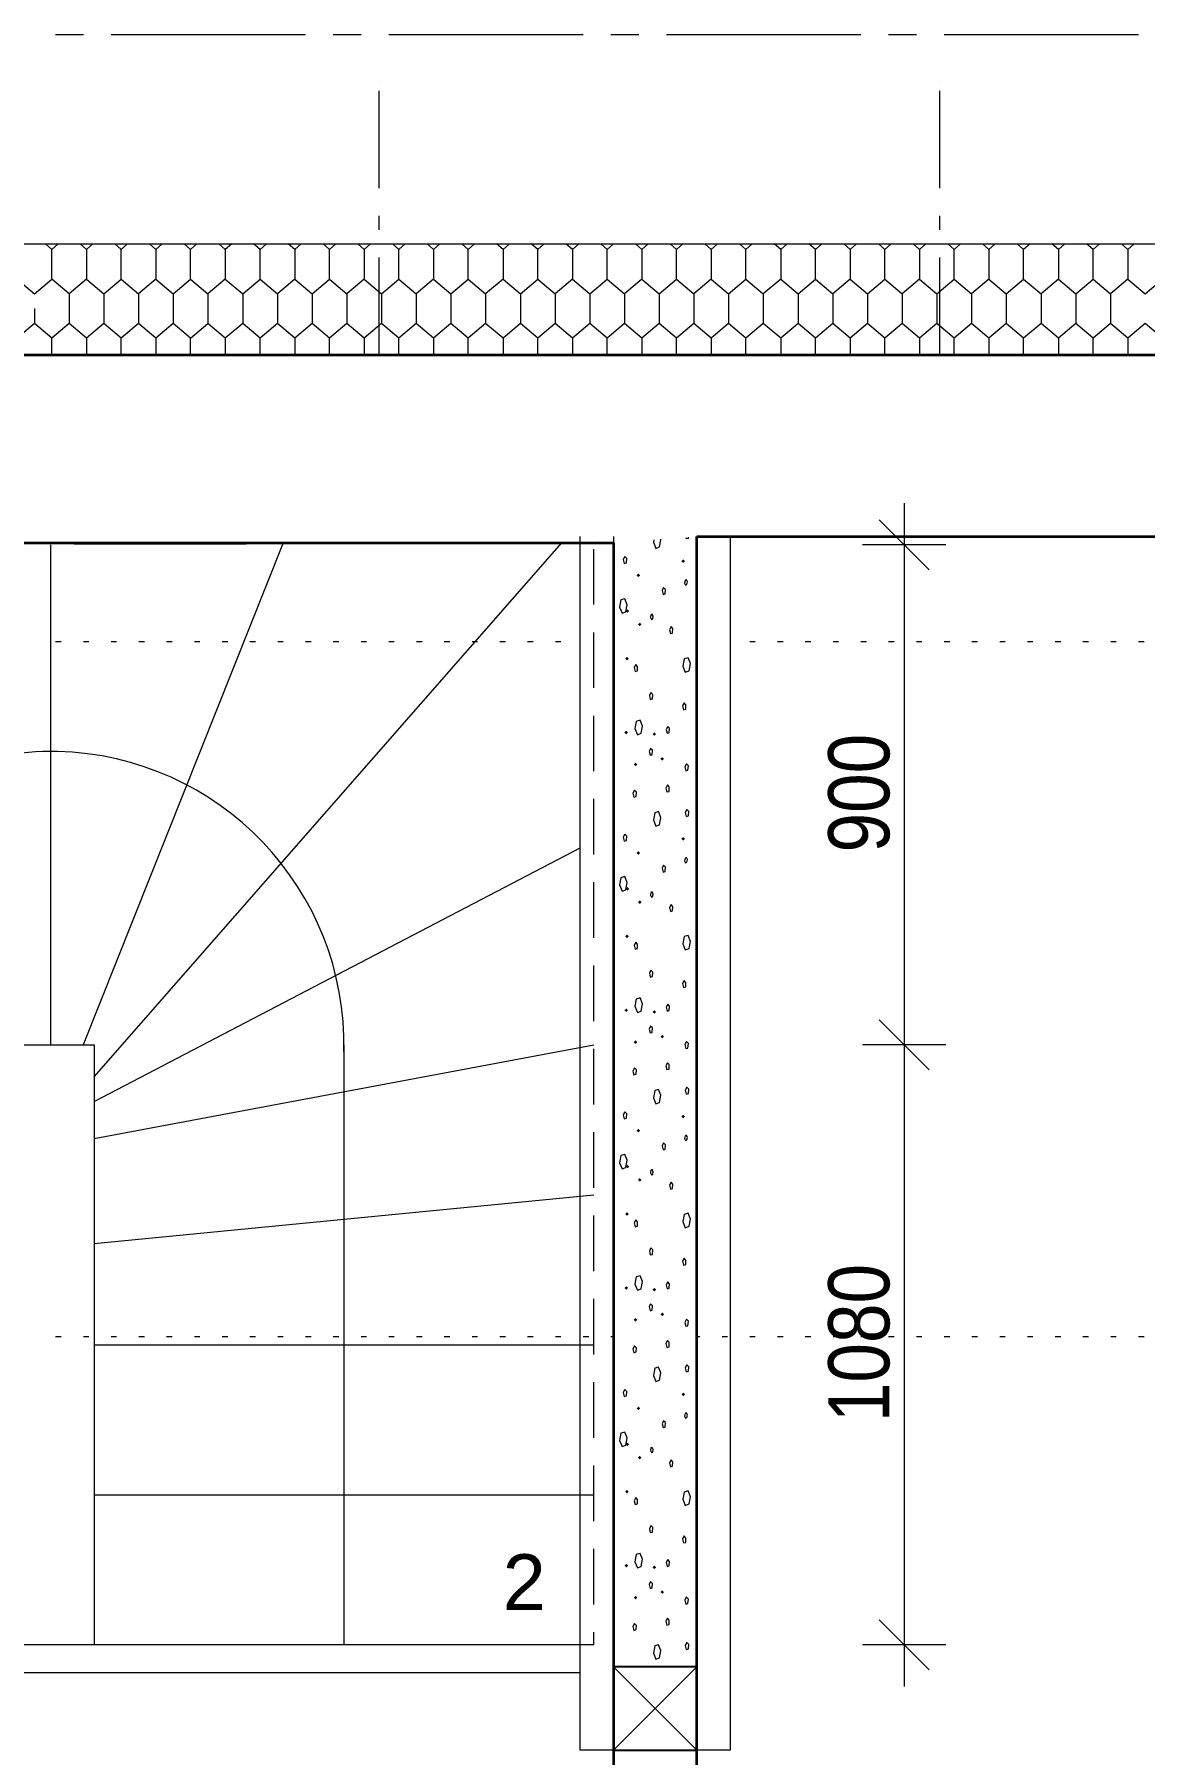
# Model space of a CAD drawing. Header units: millimetres. Extents: x 214.1 to 310.4, y 372.3 to 401.
# Drawn here: x 253.914 to 255.488, y 397.673 to 400.112 of the extents above; entities that cross this region are included whole.
import ezdxf

# ---------------------------------------------------------------- set-up
doc = ezdxf.new("R2010")
doc.units = ezdxf.units.MM
for name, color, linetype in [('PDF1_Hlavni kresba_1', 7, 'Continuous'), ('PDF1_KLESTINY', 7, 'Continuous'), ('PDF1_Konstrukce_nad', 7, 'Continuous'), ('PDF1_Krokve', 7, 'Continuous'), ('PDF1_KTZ_zatepleni', 7, 'Continuous'), ('PDF1_Kóty 1$100', 7, 'Continuous'), ('PDF1_Obecne06_TLUSTA', 7, 'Continuous'), ('PDF1_Schodiste', 7, 'Continuous'), ('PDF1_Sloupky', 7, 'Continuous'), ('PDF1_STŘECHA', 7, 'Continuous'), ('PDF1_Tex_POPISY', 7, 'Continuous'), ('PDF1_Šrafy', 7, 'Continuous')]:
    doc.layers.add(name, color=color, linetype=linetype)
doc.styles.add('PDF Arial', font='')
doc.styles.get('PDF Arial').set_extended_font_data('Arial')

msp = doc.modelspace()

# ---------------------------------------------------------------- hatches: boundary and pattern name
at = {"layer": 'PDF1_Šrafy', "transparency": 33554559}
for points in [[(254.7506, 399.1224), (254.7532, 399.1249), (254.7536, 399.1245), (254.7539, 399.1205), (254.7557, 399.1224), (254.7536, 399.1245), (254.7539, 399.1205), (254.7532, 399.1198)], [(254.7697, 398.8818), (254.7703, 398.8824), (254.7704, 398.8812), (254.7723, 398.8793), (254.7748, 398.8818), (254.7723, 398.8844), (254.7703, 398.8824), (254.7704, 398.8812)]]:
    msp.add_hatch(color=256, dxfattribs=at).paths.add_polyline_path(points)

# ---------------------------------------------------------------- linework, layer by layer
at = {"layer": 'PDF1_Hlavni kresba_1', "lineweight": 13}
msp.add_lwpolyline([(253.9705, 399.3898), (254.2144, 399.3898)], dxfattribs=at)
at = {"layer": 'PDF1_KLESTINY', "lineweight": 13}
for points in [[(254.7352, 399.4001), (254.7352, 397.6798), (254.6879, 397.6798), (254.6879, 399.4001)], [(254.9005, 399.4001), (254.9005, 397.6798), (254.8533, 397.6798), (254.8533, 399.4001)]]:
    msp.add_lwpolyline(points, dxfattribs=at)
at = {"layer": 'PDF1_Konstrukce_nad', "lineweight": 13}
for points in [[(253.944, 399.2512), (253.9519, 399.2512)], [(253.9834, 399.2512), (253.9912, 399.2512)], [(254.0227, 399.2512), (254.0306, 399.2512)], [(254.0621, 399.2512), (254.07, 399.2512)], [(254.1015, 399.2512), (254.1094, 399.2512)], [(254.1408, 399.2512), (254.1487, 399.2512)], [(254.1802, 399.2512), (254.1881, 399.2512)], [(254.2196, 399.2512), (254.2275, 399.2512)], [(254.259, 399.2512), (254.2668, 399.2512)], [(254.2983, 399.2512), (254.3062, 399.2512)], [(254.3377, 399.2512), (254.3456, 399.2512)], [(254.3771, 399.2512), (254.3849, 399.2512)], [(254.4164, 399.2512), (254.4243, 399.2512)], [(254.4558, 399.2512), (254.4637, 399.2512)], [(254.4952, 399.2512), (254.5031, 399.2512)], [(254.5345, 399.2512), (254.5424, 399.2512)], [(254.5739, 399.2512), (254.5818, 399.2512)], [(254.6133, 399.2512), (254.6212, 399.2512)], [(254.6527, 399.2512), (254.6605, 399.2512)], [(254.6879, 399.2512), (254.6879, 399.2512)], [(254.9005, 399.2512), (254.9005, 399.2512)], [(254.9283, 399.2512), (254.9361, 399.2512)], [(254.9676, 399.2512), (254.9755, 399.2512)], [(255.007, 399.2512), (255.0149, 399.2512)], [(255.0464, 399.2512), (255.0542, 399.2512)], [(255.0857, 399.2512), (255.0936, 399.2512)], [(255.1251, 399.2512), (255.133, 399.2512)], [(255.1645, 399.2512), (255.1723, 399.2512)], [(255.2038, 399.2512), (255.2117, 399.2512)], [(255.2432, 399.2512), (255.2511, 399.2512)], [(255.2826, 399.2512), (255.2905, 399.2512)], [(255.322, 399.2512), (255.3298, 399.2512)], [(255.3613, 399.2512), (255.3692, 399.2512)], [(255.4007, 399.2512), (255.4086, 399.2512)], [(255.4401, 399.2512), (255.4479, 399.2512)], [(255.4794, 399.2512), (255.4873, 399.2512)], [(253.944, 398.2662), (253.9519, 398.2662)], [(253.9834, 398.2662), (253.9912, 398.2662)], [(254.0227, 398.2662), (254.0306, 398.2662)], [(254.0621, 398.2662), (254.07, 398.2662)], [(254.1015, 398.2662), (254.1094, 398.2662)], [(254.1408, 398.2662), (254.1487, 398.2662)], [(254.1802, 398.2662), (254.1881, 398.2662)], [(254.2196, 398.2662), (254.2275, 398.2662)], [(254.259, 398.2662), (254.2668, 398.2662)], [(254.2983, 398.2662), (254.3062, 398.2662)], [(254.3377, 398.2662), (254.3456, 398.2662)], [(254.3771, 398.2662), (254.3849, 398.2662)], [(254.4164, 398.2662), (254.4243, 398.2662)], [(254.4558, 398.2662), (254.4637, 398.2662)], [(254.4952, 398.2662), (254.5031, 398.2662)], [(254.5346, 398.2662), (254.5424, 398.2662)], [(254.5739, 398.2662), (254.5818, 398.2662)], [(254.6133, 398.2662), (254.6212, 398.2662)], [(254.6527, 398.2662), (254.6605, 398.2662)], [(254.692, 398.2662), (254.6999, 398.2662)], [(254.7314, 398.2662), (254.7352, 398.2662), (254.7352, 398.2662)], [(254.8533, 398.2662), (254.8574, 398.2662)], [(254.8533, 398.2662), (254.8533, 398.2662)], [(254.8889, 398.2662), (254.8968, 398.2662)], [(254.9283, 398.2662), (254.9361, 398.2662)], [(254.9676, 398.2662), (254.9755, 398.2662)], [(255.007, 398.2662), (255.0149, 398.2662)], [(255.0464, 398.2662), (255.0542, 398.2662)], [(255.0857, 398.2662), (255.0936, 398.2662)], [(255.1251, 398.2662), (255.133, 398.2662)], [(255.1645, 398.2662), (255.1723, 398.2662)], [(255.2038, 398.2662), (255.2117, 398.2662)], [(255.2432, 398.2662), (255.2511, 398.2662)], [(255.2826, 398.2662), (255.2905, 398.2662)], [(255.322, 398.2662), (255.3298, 398.2662)], [(255.3613, 398.2662), (255.3692, 398.2662)], [(255.4007, 398.2662), (255.4086, 398.2662)], [(255.4401, 398.2662), (255.4479, 398.2662)], [(255.4794, 398.2662), (255.4873, 398.2662)]]:
    msp.add_lwpolyline(points, dxfattribs=at)
at = {"layer": 'PDF1_Krokve', "lineweight": 13}
for points in [[(254.4026, 400.0456), (254.4026, 400.0456)], [(255.1979, 400.0456), (255.1979, 400.0456)], [(254.4026, 399.8941), (254.4026, 400.0319)], [(255.1979, 399.8941), (255.1979, 400.0319)], [(254.4026, 399.835), (254.4026, 399.8547)], [(255.1979, 399.835), (255.1979, 399.8547)], [(254.4026, 399.6579), (254.4026, 399.7957)], [(255.1979, 399.6579), (255.1979, 399.7957)], [(254.4026, 399.6574), (254.4026, 399.6574)], [(255.1979, 399.6574), (255.1979, 399.6574)]]:
    msp.add_lwpolyline(points, dxfattribs=at)
at = {"layer": 'PDF1_KTZ_zatepleni', "lineweight": 13}
msp.add_lwpolyline([(249.867, 399.8149), (259.0605, 399.8149), (259.0605, 393.1123), (249.8754, 393.1123), (249.8754, 395.7356)], dxfattribs=at)
at = {"layer": 'PDF1_Kóty 1$100', "lineweight": 13}
for points in [[(255.1471, 399.4474), (255.1471, 399.3883), (255.1471, 398.6796), (255.1471, 397.8292), (255.1471, 397.7702)], [(255.1825, 399.3529), (255.1117, 399.4237)], [(255.2062, 399.3883), (255.1471, 399.3883), (255.0881, 399.3883)], [(255.1825, 398.6442), (255.1117, 398.7151)], [(255.2062, 398.6796), (255.1471, 398.6796), (255.0881, 398.6796)], [(255.1825, 397.7938), (255.1117, 397.8647)], [(255.2062, 397.8292), (255.1471, 397.8292), (255.0881, 397.8292)]]:
    msp.add_lwpolyline(points, dxfattribs=at)
at = {"layer": 'PDF1_Obecne06_TLUSTA', "lineweight": 35}
msp.add_lwpolyline([(254.8533, 399.4001), (258.5229, 399.4001), (258.5229, 399.2785), (258.6197, 399.2785), (258.6197, 396.9447), (258.9029, 396.9447), (258.9029, 399.6574), (250.0244, 399.6574), (250.0244, 397.5854), (250.2607, 397.5854), (250.2607, 399.2871), (250.3541, 399.2871), (250.3541, 399.4105), (252.9729, 399.4105), (252.9729, 397.2891), (253.091, 397.2891), (253.091, 399.3913), (254.7352, 399.3913), (254.7352, 397.2891), (254.8533, 397.2891), (254.8533, 399.4001)], close=True, dxfattribs=at)
at = {"layer": 'PDF1_Schodiste', "lineweight": 13}
for points in [[(254.7073, 397.8292), (253.1672, 397.8292), (253.1672, 399.3913)], [(253.9372, 398.6796), (253.9372, 399.3883)], [(254.2668, 399.3913), (253.9833, 398.6796)], [(253.9986, 398.6341), (254.662, 399.3913)], [(254.7073, 399.4001), (254.7073, 399.4001)], [(254.7073, 399.3037), (254.7073, 399.3824)], [(254.7073, 399.1856), (254.7073, 399.2643)], [(254.7073, 399.0674), (254.7073, 399.1462)], [(254.7073, 398.9493), (254.7073, 399.0281)], [(253.9986, 398.5991), (254.6879, 398.9588)], [(254.7073, 398.8312), (254.7073, 398.91)], [(254.7073, 398.7131), (254.7073, 398.7919)], [(253.8758, 398.6796), (253.9986, 398.6796)], [(253.8758, 398.6796), (253.8758, 397.7899), (254.6879, 397.7899)], [(253.9986, 398.5466), (254.7073, 398.6796)], [(253.9986, 398.6796), (253.9986, 397.8292)], [(254.353, 397.8292), (254.353, 398.6796)], [(254.7073, 398.595), (254.7073, 398.6737)], [(254.7073, 398.4769), (254.7073, 398.5556)], [(253.9986, 398.3981), (254.7073, 398.467)], [(254.7073, 398.3588), (254.7073, 398.4375)], [(254.7073, 398.2407), (254.7073, 398.3194)], [(253.9986, 398.2544), (254.7073, 398.2544)], [(254.7073, 398.1226), (254.7073, 398.2013)], [(254.7073, 398.0045), (254.7073, 398.0832)], [(253.9986, 398.0418), (254.7073, 398.0418)], [(254.7073, 397.8863), (254.7073, 397.9651)], [(254.7073, 397.8292), (254.7073, 397.8292), (254.7073, 397.847)]]:
    msp.add_lwpolyline(points, dxfattribs=at)
msp.add_lwpolyline([(254.3528, 398.6702, 0.414213), (253.9467, 399.0953, 0.414215), (253.5216, 398.6891, 0.005714), (253.5215, 398.6796)], format="xyb", dxfattribs=at)
at = {"layer": 'PDF1_Sloupky', "lineweight": 13}
for points in [[(254.8533, 397.798), (254.7352, 397.6798)], [(254.8533, 397.6798), (254.7352, 397.798)]]:
    msp.add_lwpolyline(points, dxfattribs=at)
at = {"layer": 'PDF1_Sloupky', "lineweight": 25}
msp.add_lwpolyline([(254.7352, 397.6798), (254.8533, 397.6798), (254.8533, 397.798), (254.7352, 397.798)], close=True, dxfattribs=at)
at = {"layer": 'PDF1_STŘECHA', "lineweight": 13}
for points in [[(253.944, 400.112), (253.9834, 400.112)], [(254.0227, 400.112), (254.2983, 400.112)], [(254.3377, 400.112), (254.3771, 400.112)], [(254.4164, 400.112), (254.692, 400.112)], [(254.7314, 400.112), (254.7708, 400.112)], [(254.8101, 400.112), (255.0857, 400.112)], [(255.1251, 400.112), (255.1645, 400.112)], [(255.2038, 400.112), (255.4794, 400.112)]]:
    msp.add_lwpolyline(points, dxfattribs=at)
at = {"layer": 'PDF1_Šrafy', "lineweight": 13}
for points in [[(253.8894, 399.8072), (253.8894, 399.7651), (253.914, 399.7442), (253.9386, 399.7651), (253.9386, 399.8072)], [(253.9477, 399.8149), (253.9386, 399.8072), (253.9296, 399.8149)], [(253.9878, 399.8072), (253.9788, 399.8149)], [(253.9969, 399.8149), (253.9878, 399.8072)], [(253.9878, 399.8072), (253.9878, 399.7651), (254.0124, 399.7442), (254.037, 399.7651), (254.037, 399.8072)], [(254.0461, 399.8149), (254.037, 399.8072), (254.028, 399.8149)], [(254.0863, 399.8072), (254.0772, 399.8149)], [(254.0953, 399.8149), (254.0863, 399.8072)], [(254.0863, 399.8072), (254.0863, 399.7651), (254.1109, 399.7442), (254.1355, 399.7651)], [(254.1355, 399.7651), (254.1355, 399.8072), (254.1264, 399.8149)], [(254.1355, 399.8072), (254.1445, 399.8149)], [(254.1847, 399.8072), (254.1756, 399.8149)], [(254.1938, 399.8149), (254.1847, 399.8072), (254.1847, 399.7651), (254.2093, 399.7442), (254.2339, 399.7651), (254.2339, 399.8072)], [(254.243, 399.8149), (254.2339, 399.8072), (254.2248, 399.8149)], [(254.2831, 399.8072), (254.274, 399.8149)], [(254.2922, 399.8149), (254.2831, 399.8072)], [(254.2831, 399.8072), (254.2831, 399.7651), (254.3077, 399.7442), (254.3323, 399.7651), (254.3323, 399.8072)], [(254.3414, 399.8149), (254.3323, 399.8072), (254.3233, 399.8149)], [(254.3815, 399.8072), (254.3725, 399.8149)], [(254.3906, 399.8149), (254.3815, 399.8072)], [(254.3815, 399.8072), (254.3815, 399.7651), (254.4061, 399.7442), (254.4307, 399.7651), (254.4307, 399.8072)], [(254.4398, 399.8149), (254.4307, 399.8072), (254.4217, 399.8149)], [(254.48, 399.8072), (254.4709, 399.8149)], [(254.489, 399.8149), (254.48, 399.8072)], [(254.48, 399.8072), (254.48, 399.7651), (254.5046, 399.7442), (254.5292, 399.7651), (254.5292, 399.8072)], [(254.5382, 399.8149), (254.5292, 399.8072), (254.5201, 399.8149)], [(254.5784, 399.8072), (254.5693, 399.8149)], [(254.5875, 399.8149), (254.5784, 399.8072)], [(254.5784, 399.8072), (254.5784, 399.7651), (254.603, 399.7442), (254.6276, 399.7651), (254.6276, 399.8072)], [(254.6367, 399.8149), (254.6276, 399.8072), (254.6185, 399.8149)], [(254.6768, 399.8072), (254.6677, 399.8149)], [(254.6859, 399.8149), (254.6768, 399.8072)], [(254.6768, 399.8072), (254.6768, 399.7651), (254.7014, 399.7442), (254.726, 399.7651), (254.726, 399.8072)], [(254.7351, 399.8149), (254.726, 399.8072), (254.717, 399.8149)], [(254.7752, 399.8072), (254.7662, 399.8149)], [(254.7843, 399.8149), (254.7752, 399.8072)], [(254.7752, 399.8072), (254.7752, 399.7651), (254.7998, 399.7442), (254.8244, 399.7651), (254.8244, 399.8072)], [(254.8335, 399.8149), (254.8244, 399.8072), (254.8154, 399.8149)], [(254.8737, 399.8072), (254.8646, 399.8149)], [(254.8827, 399.8149), (254.8737, 399.8072)], [(254.8737, 399.8072), (254.8737, 399.7651), (254.8983, 399.7442), (254.9229, 399.7651), (254.9229, 399.8072)], [(254.9319, 399.8149), (254.9229, 399.8072), (254.9138, 399.8149)], [(254.9721, 399.8072), (254.963, 399.8149)], [(254.9812, 399.8149), (254.9721, 399.8072)], [(254.9721, 399.8072), (254.9721, 399.7651), (254.9967, 399.7442), (255.0213, 399.7651), (255.0213, 399.8072)], [(255.0304, 399.8149), (255.0213, 399.8072), (255.0122, 399.8149)], [(255.0705, 399.8072), (255.0614, 399.8149)], [(255.0796, 399.8149), (255.0705, 399.8072)], [(255.0705, 399.8072), (255.0705, 399.7651), (255.0951, 399.7442), (255.1197, 399.7651), (255.1197, 399.8072)], [(255.1288, 399.8149), (255.1197, 399.8072), (255.1107, 399.8149)], [(255.1689, 399.8072), (255.1599, 399.8149)], [(255.178, 399.8149), (255.1689, 399.8072)], [(255.1689, 399.8072), (255.1689, 399.7651), (255.1935, 399.7442), (255.2181, 399.7651), (255.2181, 399.8072)], [(255.2181, 399.8072), (255.2091, 399.8149)], [(255.2181, 399.8072), (255.2272, 399.8149)], [(255.2674, 399.8072), (255.2583, 399.8149)], [(255.2764, 399.8149), (255.2674, 399.8072)], [(255.2674, 399.8072), (255.2674, 399.7651), (255.292, 399.7442), (255.3166, 399.7651), (255.3166, 399.8072)], [(255.3256, 399.8149), (255.3166, 399.8072), (255.3075, 399.8149)], [(255.3658, 399.8072), (255.3567, 399.8149)], [(255.3749, 399.8149), (255.3658, 399.8072)], [(255.3658, 399.8072), (255.3658, 399.7651), (255.3904, 399.7442), (255.415, 399.7651), (255.415, 399.8072)], [(255.4241, 399.8149), (255.415, 399.8072), (255.4059, 399.8149)], [(255.4642, 399.8072), (255.4551, 399.8149)], [(255.4733, 399.8149), (255.4642, 399.8072)], [(255.4642, 399.8072), (255.4642, 399.7651), (255.4888, 399.7442), (255.5134, 399.7651), (255.5134, 399.8072)], [(253.9878, 399.7651), (253.9632, 399.7442), (253.9386, 399.7651)], [(254.037, 399.7651), (254.0617, 399.7442), (254.0617, 399.7232), (254.0617, 399.7021)], [(254.0863, 399.7651), (254.0617, 399.7442)], [(254.1355, 399.7651), (254.1601, 399.7442), (254.1601, 399.7232), (254.1601, 399.7021)], [(254.1847, 399.7651), (254.1601, 399.7442)], [(254.2339, 399.7651), (254.2585, 399.7442)], [(254.2831, 399.7651), (254.2585, 399.7442), (254.2585, 399.7232)], [(254.3323, 399.7651), (254.3569, 399.7442), (254.3569, 399.7232), (254.3569, 399.7021)], [(254.3815, 399.7651), (254.3569, 399.7442)], [(254.4307, 399.7651), (254.4554, 399.7442), (254.4554, 399.7232), (254.4554, 399.7021)], [(254.48, 399.7651), (254.4554, 399.7442)], [(254.5292, 399.7651), (254.5538, 399.7442), (254.5538, 399.7232), (254.5538, 399.7021)], [(254.5784, 399.7651), (254.5538, 399.7442)], [(254.6276, 399.7651), (254.6522, 399.7442), (254.6522, 399.7232), (254.6522, 399.7021)], [(254.6768, 399.7651), (254.6522, 399.7442)], [(254.726, 399.7651), (254.7506, 399.7442)], [(254.7752, 399.7651), (254.7506, 399.7442), (254.7506, 399.7232)], [(254.8244, 399.7651), (254.8491, 399.7442), (254.8491, 399.7232), (254.8491, 399.7021)], [(254.8737, 399.7651), (254.8491, 399.7442)], [(254.9229, 399.7651), (254.9475, 399.7442), (254.9475, 399.7232), (254.9475, 399.7021)], [(254.9721, 399.7651), (254.9475, 399.7442)], [(255.0213, 399.7651), (255.0459, 399.7442), (255.0459, 399.7232), (255.0459, 399.7021)], [(255.0705, 399.7651), (255.0459, 399.7442)], [(255.1197, 399.7651), (255.1443, 399.7442), (255.1443, 399.7232), (255.1443, 399.7021)], [(255.1689, 399.7651), (255.1443, 399.7442)], [(255.2181, 399.7651), (255.2428, 399.7442), (255.2428, 399.7232), (255.2428, 399.7021)], [(255.2674, 399.7651), (255.2428, 399.7442)], [(255.3166, 399.7651), (255.3412, 399.7442)], [(255.3658, 399.7651), (255.3412, 399.7442), (255.3412, 399.7232)], [(255.415, 399.7651), (255.4396, 399.7442), (255.4396, 399.7232), (255.4396, 399.7021)], [(255.4642, 399.7651), (255.4396, 399.7442)], [(253.9632, 399.7442), (253.9632, 399.7232), (253.9632, 399.7021)], [(254.0124, 399.7442), (254.0124, 399.7232), (254.0124, 399.7021)], [(254.1109, 399.7442), (254.1109, 399.7232)], [(254.2093, 399.7442), (254.2093, 399.7232)], [(254.3077, 399.7442), (254.3077, 399.7232)], [(254.4061, 399.7442), (254.4061, 399.7232)], [(254.5046, 399.7442), (254.5046, 399.7232)], [(254.603, 399.7442), (254.603, 399.7232)], [(254.7014, 399.7442), (254.7014, 399.7232), (254.7014, 399.7021)], [(254.7998, 399.7442), (254.7998, 399.7232)], [(254.8983, 399.7442), (254.8983, 399.7232)], [(254.9967, 399.7442), (254.9967, 399.7232)], [(255.0951, 399.7442), (255.0951, 399.7232)], [(255.1935, 399.7442), (255.1935, 399.7232)], [(255.292, 399.7442), (255.292, 399.7232)], [(255.3904, 399.7442), (255.3904, 399.7232)], [(254.1355, 399.6812), (254.1109, 399.7021), (254.0863, 399.6812), (254.0617, 399.7021), (254.037, 399.6812), (254.0124, 399.7021), (253.9878, 399.6812), (253.9632, 399.7021), (253.9386, 399.6812), (253.914, 399.7021), (253.8894, 399.6812)], [(253.914, 399.7232), (253.914, 399.7021)], [(254.1109, 399.7232), (254.1109, 399.7021)], [(254.1355, 399.6812), (254.1601, 399.7021)], [(254.2339, 399.6812), (254.2093, 399.7021), (254.1847, 399.6812), (254.1601, 399.7021)], [(254.2093, 399.7232), (254.2093, 399.7021)], [(254.3569, 399.7021), (254.3323, 399.6812), (254.3077, 399.7021), (254.2831, 399.6812), (254.2585, 399.7021), (254.2339, 399.6812)], [(254.2585, 399.7232), (254.2585, 399.7021)], [(254.3077, 399.7232), (254.3077, 399.7021)], [(254.4307, 399.6812), (254.4061, 399.7021), (254.3815, 399.6812), (254.3569, 399.7021)], [(254.4061, 399.7232), (254.4061, 399.7021)], [(254.5538, 399.7021), (254.5292, 399.6812), (254.5046, 399.7021), (254.48, 399.6812), (254.4554, 399.7021), (254.4307, 399.6812)], [(254.5046, 399.7232), (254.5046, 399.7021)], [(254.6276, 399.6812), (254.603, 399.7021), (254.5784, 399.6812), (254.5538, 399.7021)], [(254.603, 399.7232), (254.603, 399.7021)], [(254.726, 399.6812), (254.7014, 399.7021), (254.6768, 399.6812), (254.6522, 399.7021), (254.6276, 399.6812)], [(254.8244, 399.6812), (254.7998, 399.7021), (254.7752, 399.6812), (254.7506, 399.7021), (254.726, 399.6812)], [(254.7506, 399.7232), (254.7506, 399.7021)], [(254.7998, 399.7232), (254.7998, 399.7021)], [(254.9475, 399.7021), (254.9229, 399.6812), (254.8983, 399.7021), (254.8737, 399.6812), (254.8491, 399.7021), (254.8244, 399.6812)], [(254.8983, 399.7232), (254.8983, 399.7021)], [(255.0213, 399.6812), (254.9967, 399.7021), (254.9721, 399.6812), (254.9475, 399.7021)], [(254.9967, 399.7232), (254.9967, 399.7021)], [(255.1443, 399.7021), (255.1197, 399.6812), (255.0951, 399.7021), (255.0705, 399.6812), (255.0459, 399.7021), (255.0213, 399.6812)], [(255.0951, 399.7232), (255.0951, 399.7021)], [(255.2181, 399.6812), (255.1935, 399.7021), (255.1689, 399.6812), (255.1443, 399.7021)], [(255.1935, 399.7232), (255.1935, 399.7021)], [(255.3412, 399.7021), (255.3166, 399.6812), (255.292, 399.7021), (255.2674, 399.6812), (255.2428, 399.7021), (255.2181, 399.6812)], [(255.292, 399.7232), (255.292, 399.7021)], [(255.3412, 399.7232), (255.3412, 399.7021)], [(255.5134, 399.6812), (255.4888, 399.7021), (255.4642, 399.6812), (255.4396, 399.7021), (255.415, 399.6812), (255.3904, 399.7021), (255.3658, 399.6812), (255.3412, 399.7021)], [(255.3904, 399.7232), (255.3904, 399.7021)], [(253.9386, 399.6574), (253.9386, 399.6812)], [(253.9878, 399.6812), (253.9878, 399.6574)], [(254.037, 399.6574), (254.037, 399.6812)], [(254.0863, 399.6812), (254.0863, 399.6574)], [(254.1355, 399.6574), (254.1355, 399.6812)], [(254.1847, 399.6812), (254.1847, 399.6574)], [(254.2339, 399.6574), (254.2339, 399.6812)], [(254.2831, 399.6812), (254.2831, 399.6574)], [(254.3323, 399.6574), (254.3323, 399.6812)], [(254.3815, 399.6812), (254.3815, 399.6574)], [(254.4307, 399.6574), (254.4307, 399.6812)], [(254.48, 399.6812), (254.48, 399.6574)], [(254.5292, 399.6574), (254.5292, 399.6812)], [(254.5784, 399.6812), (254.5784, 399.6574)], [(254.6276, 399.6574), (254.6276, 399.6812)], [(254.6768, 399.6812), (254.6768, 399.6574)], [(254.726, 399.6574), (254.726, 399.6812)], [(254.7752, 399.6812), (254.7752, 399.6574)], [(254.8244, 399.6574), (254.8244, 399.6812)], [(254.8737, 399.6812), (254.8737, 399.6574)], [(254.9229, 399.6574), (254.9229, 399.6812)], [(254.9721, 399.6812), (254.9721, 399.6574)], [(255.0213, 399.6574), (255.0213, 399.6812)], [(255.0705, 399.6812), (255.0705, 399.6574)], [(255.1197, 399.6574), (255.1197, 399.6812)], [(255.1689, 399.6812), (255.1689, 399.6574)], [(255.2181, 399.6574), (255.2181, 399.6812)], [(255.2674, 399.6812), (255.2674, 399.6574)], [(255.3166, 399.6574), (255.3166, 399.6812)], [(255.3658, 399.6812), (255.3658, 399.6574)], [(255.415, 399.6574), (255.415, 399.6812)], [(255.4642, 399.6812), (255.4642, 399.6574)], [(254.7922, 399.3956), (254.7916, 399.3921), (254.7949, 399.3834), (254.8004, 399.3854), (254.8024, 399.3956), (254.8021, 399.3963)], [(254.8378, 399.3989), (254.8382, 399.3972), (254.8414, 399.398), (254.8415, 399.3992)], [(254.7729, 399.1397), (254.7674, 399.1381), (254.7654, 399.1279)], [(254.7654, 399.1279), (254.7689, 399.1192), (254.7743, 399.1212), (254.7762, 399.1314), (254.7729, 399.1397)], [(254.8372, 398.9377), (254.8392, 398.9385), (254.8398, 398.9421), (254.8384, 398.9452), (254.8365, 398.9444), (254.8359, 398.9405)], [(254.8359, 398.9405), (254.8372, 398.9377)], [(254.8408, 398.8346), (254.8353, 398.833), (254.8333, 398.8228), (254.8368, 398.8141), (254.8422, 398.8161)], [(254.8422, 398.8161), (254.8441, 398.8263), (254.8408, 398.8346)], [(254.7908, 398.7826), (254.788, 398.7854), (254.7859, 398.781), (254.7872, 398.7755), (254.7904, 398.7763)], [(254.7904, 398.7763), (254.7908, 398.7826)], [(254.8142, 398.2578), (254.8133, 398.2587), (254.8115, 398.2606), (254.8093, 398.2562), (254.8107, 398.2507)], [(254.8107, 398.2507), (254.8138, 398.2515), (254.8138, 398.2516), (254.8142, 398.2578)]]:
    msp.add_lwpolyline(points, dxfattribs=at)
for points in [[(254.7538, 399.3692), (254.751, 399.372), (254.7489, 399.3677), (254.7502, 399.3621), (254.7534, 399.3629), (254.7538, 399.3692)], [(254.8359, 399.3342), (254.8372, 399.3314), (254.8392, 399.3322), (254.8398, 399.3358), (254.8384, 399.3389), (254.8365, 399.3381), (254.8359, 399.3342)], [(254.7512, 399.3117), (254.7457, 399.3102), (254.7437, 399.2999), (254.7473, 399.2913), (254.7526, 399.2932), (254.7546, 399.3035), (254.7512, 399.3117)], [(254.8089, 399.3251), (254.8061, 399.3279), (254.804, 399.3236), (254.8054, 399.318), (254.8085, 399.3188), (254.8089, 399.3251)], [(254.7874, 399.2854), (254.7888, 399.2826), (254.7908, 399.2834), (254.7914, 399.2869), (254.79, 399.2901), (254.788, 399.2893), (254.7874, 399.2854)], [(254.8193, 399.2696), (254.8166, 399.2724), (254.8144, 399.268), (254.8158, 399.2625), (254.8189, 399.2633), (254.8193, 399.2696)], [(254.7693, 399.2161), (254.7666, 399.2188), (254.7644, 399.2145), (254.7658, 399.209), (254.7689, 399.2098), (254.7693, 399.2161)], [(254.8408, 399.2283), (254.8353, 399.2267), (254.8333, 399.2165), (254.8368, 399.2078), (254.8422, 399.2098), (254.8441, 399.22), (254.8408, 399.2283)], [(254.7908, 399.1763), (254.788, 399.1791), (254.7859, 399.1747), (254.7872, 399.1692), (254.7904, 399.17), (254.7908, 399.1763)], [(254.8378, 399.1614), (254.8351, 399.1645), (254.8329, 399.1602), (254.8343, 399.1547), (254.8374, 399.1554), (254.8378, 399.1614)], [(254.8146, 399.1283), (254.8119, 399.131), (254.8097, 399.1267), (254.8111, 399.1212), (254.8142, 399.122), (254.8146, 399.1283)], [(254.7904, 399.0972), (254.7876, 399.0999), (254.7855, 399.0956), (254.7869, 399.0901), (254.7898, 399.0909), (254.7904, 399.0972)], [(254.8412, 399.0751), (254.8384, 399.0779), (254.8363, 399.0736), (254.8376, 399.068), (254.8406, 399.0688), (254.8412, 399.0751)], [(254.8142, 399.0452), (254.8115, 399.048), (254.8093, 399.0436), (254.8107, 399.0381), (254.8138, 399.0389), (254.8142, 399.0452)], [(254.7676, 399.0377), (254.7648, 399.0405), (254.7626, 399.0362), (254.764, 399.0306), (254.767, 399.0318), (254.7676, 399.0377)], [(254.7989, 399.0102), (254.7935, 399.0086), (254.7916, 398.9984), (254.7949, 398.9897), (254.8004, 398.9917), (254.8024, 399.0019), (254.7989, 399.0102)], [(254.8418, 399.0106), (254.839, 399.0133), (254.8368, 399.009), (254.8382, 399.0035), (254.8414, 399.0043), (254.8418, 399.0106)], [(254.7538, 398.9755), (254.751, 398.9783), (254.7489, 398.974), (254.7502, 398.9684), (254.7534, 398.9692), (254.7538, 398.9755)], [(254.8089, 398.9314), (254.8061, 398.9342), (254.804, 398.9299), (254.8054, 398.9243), (254.8085, 398.9251)], [(254.7512, 398.918), (254.7457, 398.9165), (254.7437, 398.9062), (254.7473, 398.8976), (254.7526, 398.8995), (254.7546, 398.9098), (254.7512, 398.918)], [(254.7874, 398.8917), (254.7888, 398.8889), (254.7908, 398.8897), (254.7914, 398.8932), (254.79, 398.8964), (254.788, 398.8956), (254.7874, 398.8917)], [(254.8193, 398.8759), (254.8166, 398.8787), (254.8144, 398.8743), (254.8158, 398.8688), (254.8189, 398.8696), (254.8193, 398.8759)], [(254.7693, 398.8224), (254.7666, 398.8251), (254.7644, 398.8208), (254.7658, 398.8153), (254.7689, 398.8161), (254.7693, 398.8224)], [(254.8378, 398.7677), (254.8351, 398.7708), (254.8329, 398.7665), (254.8343, 398.761), (254.8374, 398.7617), (254.8378, 398.7677)], [(254.7729, 398.746), (254.7674, 398.7444), (254.7654, 398.7342), (254.7689, 398.7255), (254.7743, 398.7275), (254.7762, 398.7377), (254.7729, 398.746)], [(254.8146, 398.7346), (254.8119, 398.7373), (254.8097, 398.733), (254.8111, 398.7275), (254.8142, 398.7283), (254.8146, 398.7346)], [(254.7904, 398.7035), (254.7876, 398.7062), (254.7855, 398.7019), (254.7869, 398.6964), (254.7898, 398.6972), (254.7904, 398.7035)], [(254.8412, 398.6814), (254.8384, 398.6842), (254.8363, 398.6799), (254.8376, 398.6743), (254.8406, 398.6751), (254.8412, 398.6814)], [(254.8142, 398.6515), (254.8115, 398.6543), (254.8093, 398.6499), (254.8107, 398.6444), (254.8138, 398.6452), (254.8142, 398.6515)], [(254.7676, 398.644), (254.7648, 398.6468), (254.7626, 398.6425), (254.764, 398.6369), (254.767, 398.6381), (254.7676, 398.644)], [(254.7989, 398.6165), (254.7935, 398.6149), (254.7916, 398.6047), (254.7949, 398.596), (254.8004, 398.598), (254.8024, 398.6082), (254.7989, 398.6165)], [(254.8418, 398.6169), (254.839, 398.6196), (254.8368, 398.6153), (254.8382, 398.6098), (254.8414, 398.6106), (254.8418, 398.6169)], [(254.7538, 398.5818), (254.751, 398.5846), (254.7489, 398.5803), (254.7502, 398.5747), (254.7534, 398.5755)], [(254.8089, 398.5377), (254.8061, 398.5405), (254.804, 398.5362), (254.8054, 398.5306), (254.8085, 398.5314), (254.8089, 398.5377)], [(254.8359, 398.5468), (254.8372, 398.544), (254.8392, 398.5448), (254.8398, 398.5484), (254.8384, 398.5515), (254.8365, 398.5507), (254.8359, 398.5468)], [(254.7512, 398.5243), (254.7457, 398.5228), (254.7437, 398.5125), (254.7473, 398.5039), (254.7526, 398.5058), (254.7546, 398.5161), (254.7512, 398.5243)], [(254.7874, 398.498), (254.7888, 398.4952), (254.7908, 398.496), (254.7914, 398.4995), (254.79, 398.5027), (254.788, 398.5019), (254.7874, 398.498)], [(254.8193, 398.4822), (254.8166, 398.485), (254.8144, 398.4806), (254.8158, 398.4751), (254.8189, 398.4759), (254.8193, 398.4822)], [(254.8408, 398.4409), (254.8353, 398.4393), (254.8333, 398.4291), (254.8368, 398.4204), (254.8422, 398.4224), (254.8441, 398.4326), (254.8408, 398.4409)], [(254.7693, 398.4287), (254.7666, 398.4314), (254.7644, 398.4271), (254.7658, 398.4216), (254.7689, 398.4224), (254.7693, 398.4287)], [(254.7908, 398.3889), (254.788, 398.3917), (254.7859, 398.3873), (254.7872, 398.3818), (254.7904, 398.3826), (254.7908, 398.3889)], [(254.8378, 398.374), (254.8351, 398.3771), (254.8329, 398.3728), (254.8343, 398.3673), (254.8374, 398.368), (254.8378, 398.374)], [(254.7729, 398.3523), (254.7674, 398.3507), (254.7654, 398.3405), (254.7689, 398.3318), (254.7743, 398.3338), (254.7762, 398.344), (254.7729, 398.3523)], [(254.8146, 398.3409), (254.8119, 398.3436), (254.8097, 398.3393), (254.8111, 398.3338), (254.8142, 398.3346), (254.8146, 398.3409)], [(254.7904, 398.3098), (254.7876, 398.3125), (254.7855, 398.3082), (254.7869, 398.3027), (254.7898, 398.3035), (254.7904, 398.3098)], [(254.8412, 398.2877), (254.8384, 398.2905), (254.8363, 398.2862), (254.8376, 398.2806), (254.8406, 398.2814)], [(254.7676, 398.2503), (254.7648, 398.2531), (254.7626, 398.2488), (254.764, 398.2432), (254.767, 398.2444), (254.7676, 398.2503)], [(254.7989, 398.2228), (254.7935, 398.2212), (254.7916, 398.211), (254.7949, 398.2023), (254.8004, 398.2043), (254.8024, 398.2145), (254.7989, 398.2228)], [(254.8418, 398.2232), (254.839, 398.2259), (254.8368, 398.2216), (254.8382, 398.2161), (254.8414, 398.2169), (254.8418, 398.2232)], [(254.7538, 398.1881), (254.751, 398.1909), (254.7489, 398.1866), (254.7502, 398.181), (254.7534, 398.1818), (254.7538, 398.1881)], [(254.8089, 398.144), (254.8061, 398.1468), (254.804, 398.1425), (254.8054, 398.1369), (254.8085, 398.1377), (254.8089, 398.144)], [(254.8359, 398.1531), (254.8372, 398.1503), (254.8392, 398.1511), (254.8398, 398.1547), (254.8384, 398.1578), (254.8365, 398.157), (254.8359, 398.1531)], [(254.7512, 398.1306), (254.7457, 398.1291), (254.7437, 398.1188), (254.7473, 398.1102), (254.7526, 398.1121), (254.7546, 398.1224), (254.7512, 398.1306)], [(254.7874, 398.1043), (254.7888, 398.1015), (254.7908, 398.1023), (254.7914, 398.1058), (254.79, 398.109), (254.788, 398.1082), (254.7874, 398.1043)], [(254.8193, 398.0885), (254.8166, 398.0913), (254.8144, 398.0869), (254.8158, 398.0814), (254.8189, 398.0822), (254.8193, 398.0885)], [(254.8408, 398.0472), (254.8353, 398.0456), (254.8333, 398.0354), (254.8368, 398.0267), (254.8422, 398.0287), (254.8441, 398.0389), (254.8408, 398.0472)], [(254.7693, 398.035), (254.7666, 398.0377), (254.7644, 398.0334), (254.7658, 398.0279), (254.7689, 398.0287), (254.7693, 398.035)], [(254.7908, 397.9952), (254.788, 397.998), (254.7859, 397.9936), (254.7872, 397.9881), (254.7904, 397.9889), (254.7908, 397.9952)], [(254.8378, 397.9802), (254.8351, 397.9834), (254.8329, 397.9791), (254.8343, 397.9736), (254.8374, 397.9743), (254.8378, 397.9802)], [(254.7729, 397.9586), (254.7674, 397.957), (254.7654, 397.9468), (254.7689, 397.9381), (254.7743, 397.9401), (254.7762, 397.9503), (254.7729, 397.9586)], [(254.8146, 397.9472), (254.8119, 397.9499), (254.8097, 397.9456), (254.8111, 397.9401), (254.8142, 397.9409), (254.8146, 397.9472)], [(254.7904, 397.9161), (254.7876, 397.9188), (254.7855, 397.9145), (254.7869, 397.909), (254.7898, 397.9098), (254.7904, 397.9161)], [(254.8412, 397.894), (254.8384, 397.8968), (254.8383, 397.8966), (254.8363, 397.8925), (254.8376, 397.8869), (254.839, 397.8873), (254.8406, 397.8877), (254.8412, 397.894)], [(254.7676, 397.8566), (254.7648, 397.8594), (254.7626, 397.8551), (254.764, 397.8495), (254.767, 397.8507), (254.7676, 397.8566)], [(254.8142, 397.8641), (254.8115, 397.8669), (254.8093, 397.8625), (254.8107, 397.857), (254.8138, 397.8578), (254.8142, 397.8641)], [(254.7989, 397.8291), (254.7935, 397.8275), (254.7916, 397.8173), (254.7949, 397.8086), (254.8004, 397.8106), (254.8024, 397.8208), (254.7989, 397.8291)], [(254.8418, 397.8295), (254.839, 397.8322), (254.8368, 397.8279), (254.8382, 397.8224), (254.8414, 397.8232), (254.8418, 397.8295)]]:
    msp.add_lwpolyline(points, close=True, dxfattribs=at)
at = {"layer": 'PDF1_Šrafy', "transparency": 33554559}
for points in [[(254.8313, 399.3653), (254.8339, 399.3678), (254.8339, 399.3627), (254.8365, 399.3653)], [(254.7678, 399.3452), (254.7703, 399.3478), (254.7703, 399.3427), (254.7729, 399.3452)], [(254.7522, 399.2944), (254.7548, 399.297), (254.7548, 399.2919), (254.7573, 399.2944)], [(254.7697, 399.2755), (254.7723, 399.2781), (254.7723, 399.273), (254.7748, 399.2755)], [(254.7516, 399.2271), (254.7542, 399.2297), (254.7542, 399.2245), (254.7567, 399.2271)], [(254.7904, 399.12), (254.793, 399.1226), (254.793, 399.1175), (254.7955, 399.12)], [(254.7638, 399.0771), (254.7664, 399.0797), (254.7664, 399.0745), (254.7689, 399.0771)], [(254.8016, 399.085), (254.8042, 399.0875), (254.8042, 399.0824), (254.8067, 399.085)], [(254.8313, 398.9716), (254.8339, 398.9741), (254.8339, 398.969), (254.8365, 398.9716)], [(254.7678, 398.9515), (254.7703, 398.9541), (254.7703, 398.949), (254.7729, 398.9515)], [(254.7522, 398.9007), (254.7548, 398.9033), (254.7548, 398.8982), (254.7573, 398.9007)], [(254.7516, 398.8334), (254.7542, 398.836), (254.7542, 398.8308), (254.7567, 398.8334)], [(254.7506, 398.7287), (254.7532, 398.7312), (254.7532, 398.7261), (254.7557, 398.7287)], [(254.7904, 398.7263), (254.793, 398.7289), (254.793, 398.7238), (254.7955, 398.7263)], [(254.7638, 398.6834), (254.7664, 398.686), (254.7664, 398.6808), (254.7689, 398.6834)], [(254.8016, 398.6913), (254.8042, 398.6938), (254.8042, 398.6887), (254.8067, 398.6913)], [(254.8313, 398.5779), (254.8339, 398.5804), (254.8339, 398.5753), (254.8365, 398.5779)], [(254.7678, 398.5578), (254.7703, 398.5604), (254.7703, 398.5553), (254.7729, 398.5578)], [(254.7522, 398.507), (254.7548, 398.5096), (254.7548, 398.5045), (254.7573, 398.507)], [(254.7697, 398.4881), (254.7723, 398.4907), (254.7723, 398.4856), (254.7748, 398.4881)], [(254.7516, 398.4397), (254.7542, 398.4423), (254.7542, 398.4371), (254.7567, 398.4397)], [(254.7506, 398.335), (254.7532, 398.3375), (254.7532, 398.3324), (254.7557, 398.335)], [(254.7904, 398.3326), (254.793, 398.3352), (254.793, 398.3301), (254.7955, 398.3326)], [(254.7638, 398.2897), (254.7664, 398.2923), (254.7664, 398.2871), (254.7689, 398.2897)], [(254.8016, 398.2976), (254.8042, 398.3001), (254.8042, 398.295), (254.8067, 398.2976)], [(254.7678, 398.1641), (254.7703, 398.1667), (254.7703, 398.1616), (254.7729, 398.1641)], [(254.8313, 398.1842), (254.8339, 398.1867), (254.8339, 398.1816), (254.8365, 398.1842)], [(254.7522, 398.1133), (254.7548, 398.1159), (254.7548, 398.1108), (254.7573, 398.1133)], [(254.7697, 398.0944), (254.7723, 398.097), (254.7723, 398.0919), (254.7748, 398.0944)], [(254.7516, 398.046), (254.7542, 398.0486), (254.7542, 398.0434), (254.7567, 398.046)], [(254.7506, 397.9413), (254.7532, 397.9438), (254.7532, 397.9387), (254.7557, 397.9413)], [(254.7904, 397.9389), (254.793, 397.9415), (254.793, 397.9364), (254.7955, 397.9389)], [(254.7638, 397.896), (254.7664, 397.8986), (254.7664, 397.8934), (254.7689, 397.896)], [(254.8016, 397.9039), (254.8042, 397.9064), (254.8042, 397.9013), (254.8067, 397.9039)]]:
    msp.add_solid(points, dxfattribs=at)

# ---------------------------------------------------------------- texts
at = {"layer": 'PDF1_Kóty 1$100', "char_height": 0.086629, "attachment_point": 7, "rotation": 90, "style": 'PDF Arial'}
for s, insert in [('\\W0.833334;900', (255.1274, 398.9523)), ('\\W0.833334;1080', (255.1274, 398.1447))]:
    msp.add_mtext(s, dxfattribs=dict(at, insert=insert))
at = {"layer": 'PDF1_Tex_POPISY', "insert": (254.5779, 397.8786), "char_height": 0.0788, "attachment_point": 7, "style": 'PDF Arial'}
msp.add_mtext('2', dxfattribs=at)

doc.saveas('drawing.dxf')
